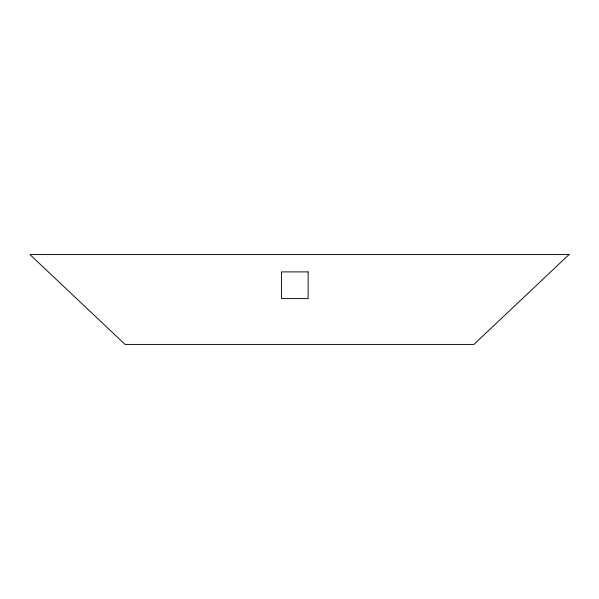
<?xml version="1.0" encoding="UTF-8"?>
<svg xmlns="http://www.w3.org/2000/svg" width="599" height="599" viewBox="0 0 599 599"><rect width="100%" height="100%" fill="white"/><g stroke="black" fill="none" stroke-linecap="round" stroke-linejoin="round"><path stroke-width="0.9" d="M569.05 254.568L473.899 344.432L125.101 344.432L29.95 254.568L569.05 254.568M308.133 271.901L281.433 271.901L281.433 298.602L308.133 298.602L308.133 271.901"/></g></svg>
